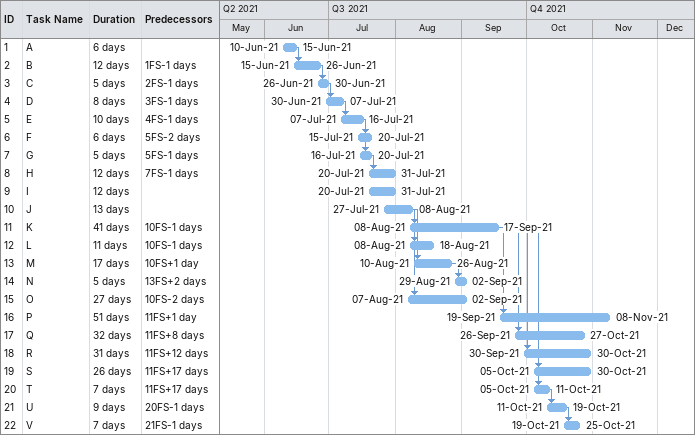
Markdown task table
| ID | Task | Duration | Start | Finish | Predecessors |
|---|---|---|---|---|---|
| 1 | A | 6d | 2021-06-10 | 2021-06-15 |  |
| 2 | B | 12d | 2021-06-15 | 2021-06-26 | 1FS-1d |
| 3 | C | 5d | 2021-06-26 | 2021-06-30 | 2FS-1d |
| 4 | D | 8d | 2021-06-30 | 2021-07-07 | 3FS-1d |
| 5 | E | 10d | 2021-07-07 | 2021-07-16 | 4FS-1d |
| 6 | F | 6d | 2021-07-15 | 2021-07-20 | 5FS-2d |
| 7 | G | 5d | 2021-07-16 | 2021-07-20 | 5FS-1d |
| 8 | H | 12d | 2021-07-20 | 2021-07-31 | 7FS-1d |
| 9 | I | 12d | 2021-07-20 | 2021-07-31 |  |
| 10 | J | 13d | 2021-07-27 | 2021-08-08 |  |
| 11 | K | 41d | 2021-08-08 | 2021-09-17 | 10FS-1d |
| 12 | L | 11d | 2021-08-08 | 2021-08-18 | 10FS-1d |
| 13 | M | 17d | 2021-08-10 | 2021-08-26 | 10FS+1d |
| 14 | N | 5d | 2021-08-29 | 2021-09-02 | 13FS+2d |
| 15 | O | 27d | 2021-08-07 | 2021-09-02 | 10FS-2d |
| 16 | P | 51d | 2021-09-19 | 2021-11-08 | 11FS+1d |
| 17 | Q | 32d | 2021-09-26 | 2021-10-27 | 11FS+8d |
| 18 | R | 31d | 2021-09-30 | 2021-10-30 | 11FS+12d |
| 19 | S | 26d | 2021-10-05 | 2021-10-30 | 11FS+17d |
| 20 | T | 7d | 2021-10-05 | 2021-10-11 | 11FS+17d |
| 21 | U | 9d | 2021-10-11 | 2021-10-19 | 20FS-1d |
| 22 | V | 7d | 2021-10-19 | 2021-10-25 | 21FS-1d |
